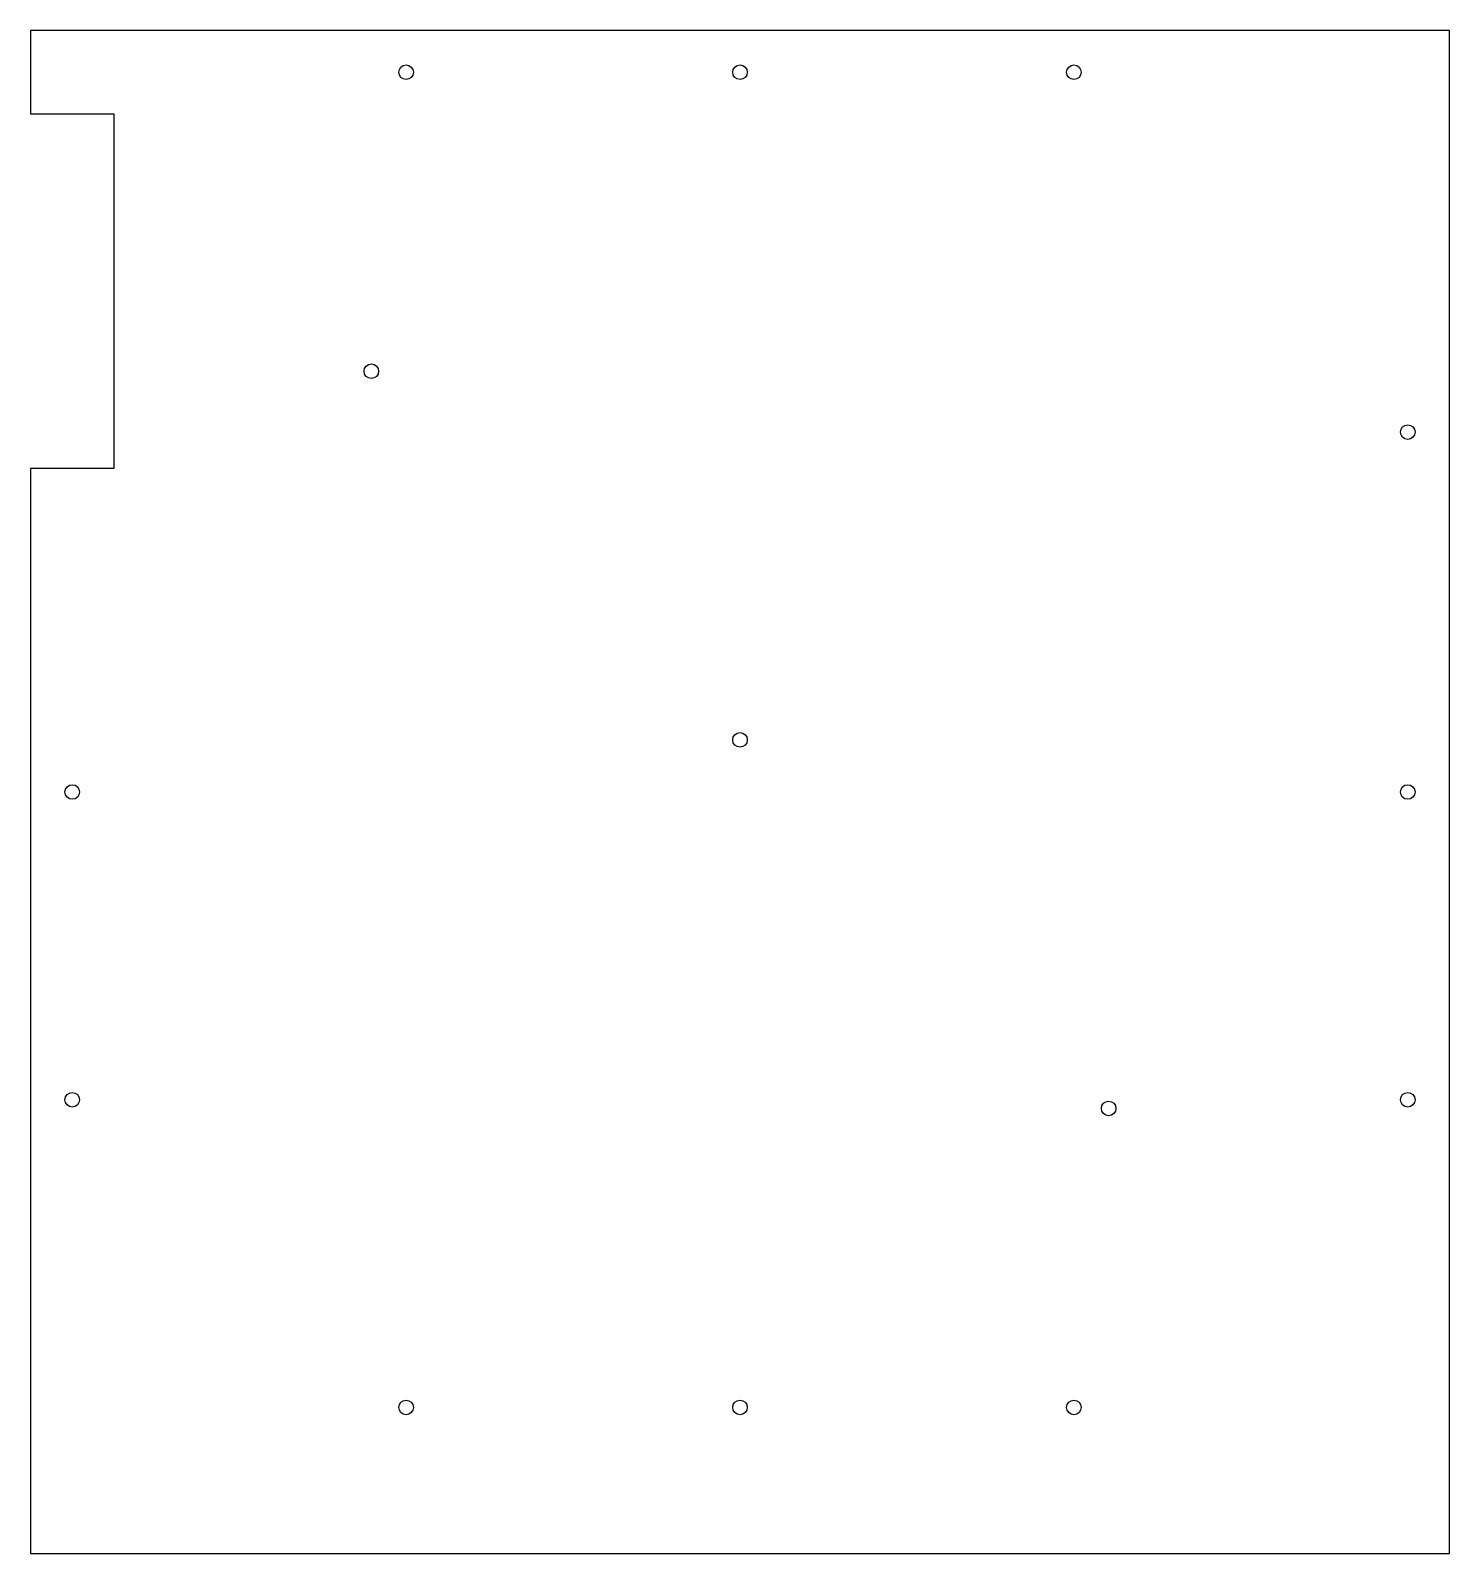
# Model space of a CAD drawing. Header units: millimetres. Extents: x -170 to 170, y -182 to 182.
import ezdxf

# ---------------------------------------------------------------- set-up
doc = ezdxf.new("R2010")
doc.units = ezdxf.units.MM

msp = doc.modelspace()

# ---------------------------------------------------------------- linework, layer by layer
msp.add_lwpolyline([(-150, 77.5), (-170, 77.5), (-170, -182.5), (170, -182.5), (170, 182.5), (-170, 182.5), (-170, 162.5), (-150, 162.5)], close=True)
for centre in [(-80, 172.5), (0, 172.5), (80, 172.5), (-88.33, 100.83), (160, 86.25), (0, 12.5), (-160, 0), (160, 0), (-160, -73.75), (160, -73.75), (88.33, -75.83), (-80, -147.5), (0, -147.5), (80, -147.5)]:
    msp.add_circle(centre, 1.75)

doc.saveas('drawing.dxf')
